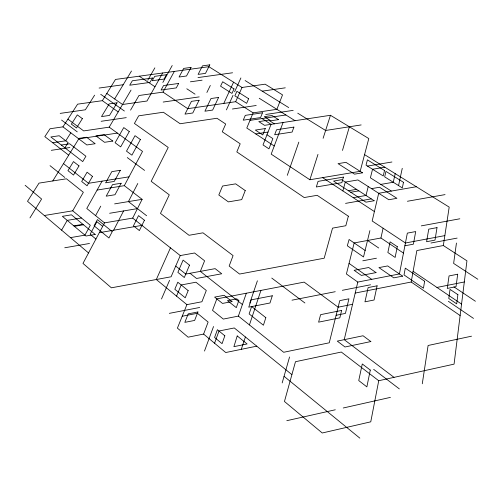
<?xml version="1.0" encoding="UTF-8"?>
<svg xmlns="http://www.w3.org/2000/svg" width="503" height="503" viewBox="0 0 503 503"><rect width="100%" height="100%" fill="white"/><g stroke="black" fill="none" stroke-linecap="round" stroke-linejoin="round"><path stroke-width="0.75" d="M456.447 243.05L453.631 263.409L477.85 279.266M422.281 383.776L428.11 345.479L471.531 336.186M378.734 380.727L370.761 421.828L322.247 432.989L284.453 401.482L295.487 361.707L341.311 352.037L378.734 380.727L454.064 364.141L466.947 260.818L443.338 245.533L449.192 207.11L364.562 154.628M460.126 315.544L411.184 282.02L416.849 250.557L443.338 245.533M398.558 185.569L402.255 168.342M404.89 245.785L413.378 244.188L415.711 231.569L407.342 233.115L399.426 273.959L357.79 282.07L346.416 273.99L354.156 242.949L380.928 238.001L383.097 228.217M395.195 173.623L393.277 182.262L380.79 184.406M357.79 282.07L344.222 339.676L394.025 377.357M365.216 250.525L349.107 239.491L347.315 245.778L363.518 256.964L369.906 230.626M368.221 186.563L366.002 195.472L353.219 197.692M342.851 190.914L345.303 182.08L357.891 179.942L388.806 199.741L396.917 198.314L379.526 187.254L371.478 188.644M282.177 382.921L289.558 356.973M342.48 150.428L349.378 126.769M283.07 122.506L271.186 154.144L309.873 179.753L317.978 154.39M323.115 138.294L330.465 115.281L368.793 138.564L360.161 171.334L309.873 179.753M241.289 349.327L245.407 336.979M249.425 324.925L260.931 290.413M249.809 303.089L257.398 280.793M352.553 304.309L338.135 307.195L304.12 282.114L216.824 298.889L212.524 310.345L223.307 319.078L238.384 316.104L246.332 293.218M287.295 175.321L298.826 142.129M214.574 343.228L218.994 331.005L234.266 327.956L291.897 374.634M204.495 351.044L213.536 326.522M176.54 296.129L181.206 284.975L195.95 282.214L206.305 290.483L201.917 301.75L186.896 304.636L177.408 328.132L188.109 337.18L203.608 334.08L208.116 322.071L197.421 313.281L182.212 316.242M68.691 155.182L44.83 136.64L50.055 128.737L62.938 126.863L77.613 104.165L102.361 100.675L115.483 79.436L208.858 66.692L242.018 87.472L265.119 84.183L282.529 94.866L276.895 109.327L253.128 112.867L246.791 128.039L274.242 146.008M161.501 298.983L169.561 280.322M180.256 255.574L171.089 276.782L111.389 287.817L82.976 263.415L104.53 222.873L132.685 218.101L180.256 255.574L194.567 252.996L204.602 260.793L200.326 271.381L242.402 304.529M170.454 247.847L156.32 279.517L186.896 304.636M130.566 110.126L138.96 95.513L163.01 92.124L187.738 108.679L235.674 101.694L242.018 87.472M226.419 109.887L233.002 95.363M234.612 91.816L240.899 77.946M223.791 103.423L233.574 82.178M206.884 92.477L210.317 85.46M132.685 218.101L142.129 199.333L124.31 185.67L97.092 190.065M113.615 230.229L123.593 210.939M137.791 183.494L128.422 201.596L146.625 215.743M124.31 185.67L142.525 151.416L109.201 127.158L83.68 130.918L67.924 119.148M95.589 215.624L100.745 206.173M163.01 92.124L174.327 71.407M162.846 82.442L172.208 65.522M102.096 181.143L86.774 208.487L104.53 222.873M162.689 72.992L146.989 101.015L122.55 104.498L106.818 93.464M61.599 230.148L67.213 220.377L81.448 217.994M44.302 215.51L72.709 210.814L83.353 192.284L66.459 178.791L39.008 183.123L27.514 201.307L88.547 252.946M147.775 80.178L154.849 67.861M109.201 127.158L131.032 90.087M114.634 98.946L131.478 71.017M29.96 217.887L41.611 199.031L25.15 185.311M52.777 180.948L78.782 138.847L117.362 133.1M64.874 147.807L68.138 142.607L59.191 135.741L50.86 136.973L82.712 161.601L85.912 156.232L69.678 143.789L61.303 145.04M70.81 132.811L65.767 140.79L52.677 142.739M94.608 95.168L85.359 109.799L60.203 113.382M286.811 420.684L335.287 409.782M343.253 407.99L390.422 397.376M256.737 346.158L225.728 352.528L203.608 334.08M336.111 315.293L345.423 313.413L348.931 298.807L339.77 300.631L329.251 342.795L283.679 352.282L238.384 316.104M436.956 287.439L464.313 281.969M355.2 293.06L411.184 282.02M292.004 300.172L335.231 291.702M342.342 290.306L370.56 284.78M169.348 313.35L199.678 307.484M430.97 243.024L457.133 238.095M362.795 260.805L376.445 258.221M444.847 235.618L405.431 242.999L372.176 220.987L378.702 193.271L416.333 186.732M421.294 225.872L459.811 218.792M407.411 201.263L445.054 194.611M345.561 203.375L371.264 198.886M64.761 247.772L89.503 243.477M70.445 237.63L84.932 235.146L90.314 225.281L72.709 210.814M99.317 232.675L141.915 225.375M348.422 190.75L356.552 189.354M350.723 192.253L358.859 190.851M73.784 225.853L82.932 224.313M74.331 226.312L83.479 224.766M367.442 166.072L391.919 161.997M109.635 213.272L137.457 208.619M384.839 167.203L372.541 169.266L370.403 177.823L391.328 191.077M114.627 203.878L142.129 199.333M129.001 176.842L88.515 183.306L63.491 163.601M361.154 124.933L325.611 130.478L297.732 113.188M255.82 133.949L268.036 132.063M330.465 115.281L264.553 125.329L258.794 121.619L268.608 120.135L274.393 123.832M51.312 150.322L69.848 147.53M249.991 120.38L285.899 114.973M78.286 138.47L86.56 137.237L95.186 143.713L86.868 144.965L62.938 126.863M265.697 114.489L293.186 110.371M232.411 109.006L256.209 105.498M101.147 121.292L126.247 117.639M262.201 91.156L285.27 87.83M163.179 102.052L199.201 96.89M197.993 77.569L232.562 72.778M190.398 81.813L202.074 80.184M99.104 88.05L123.21 84.724M245.106 80.555L288.678 107.573M259.234 98.261L295.016 120.689M235.674 101.694L253.128 112.867M262.025 118.57L271.042 124.342L263.019 144.933L268.96 148.844L272.865 138.595L266.98 134.773M186.795 88.773L195.038 94.168M322.561 177.628L374.395 211.556M139.218 76.198L154.981 86.749M380.928 238.001L403.469 253.091M453.932 286.873L475.41 301.253M367.586 240.465L378.709 247.998M413.114 271.299L461.553 304.095M448.38 301.297L473.505 318.412M349.051 263.415L371.761 279.347M100.719 94.312L124.386 111.012M102.361 100.675L118.18 111.911M127.284 157.571L144.568 170.398M61.561 120.066L77.255 131.861M271.765 278.071L304.906 302.982M373.666 369.347L399.344 388.901M190.015 273.286L196.528 278.467L221.729 273.77L215.133 268.646L185.758 274.072L175.723 266.062M50.036 165.676L64.799 177.465M102.662 226.388L96.916 221.71L90.131 234.253L95.928 239.057M284.057 376.313L359.852 438.144M457.887 294.664L456.693 303.856L448.77 298.474L450.034 289.376L457.887 294.664M457.692 274.223L456.039 286.672L447.274 288.433L449.041 275.933L457.692 274.223M437.019 227.633L434.988 240.132L426.588 241.71L428.738 229.167L437.019 227.633M424.62 281.252L423.463 288.219L404.016 274.921L405.292 268.143L424.62 281.252M397.301 246.659L395.132 257.429L387.857 252.512L390.102 241.849L397.301 246.659M370.29 370.076L366.863 386.876L358.746 380.564L362.279 363.958L370.29 370.076M403.488 182.312L402.306 187.921L384.669 176.867L385.946 171.391L403.488 182.312M377.105 285.817L374.062 300.008L364.952 301.831L368.139 287.578L377.105 285.817M384.512 170.504L383.229 175.968L366.033 165.185L367.41 159.853L384.512 170.504M341.638 310.433L339.821 317.852L318.613 322.153L320.6 314.658L341.638 310.433M348.346 216.189L345.831 225.734L332.533 228.129L324.19 258.209L239.585 274.047L229.161 266.049L233.084 255.593L202.998 232.826L189.021 235.285L160.476 213.391L169.278 194.843L151.189 181.332L168.228 147.448L134.42 123.442L138.69 115.822L163.356 112.232L180.162 123.744L216.963 118.262L225.702 124.04L222.251 131.78L240.201 143.795L236.812 151.912L304.196 197.541L317.16 195.315L348.346 216.189M343.43 177.1L341.87 182.658L316.33 186.984L318.066 181.363L343.43 177.1M237.215 335.935L233.908 346.655L247.08 343.964L237.215 335.935M272.299 295.77L269.985 302.995L248.752 307.151L251.236 299.857L272.299 295.77M265.836 317.663L263.421 325.221L249.136 313.922L251.632 306.528L265.836 317.663M238.837 300.48L236.309 307.66L227.457 300.637L236.762 298.845L238.837 300.48M224.835 335.809L222.056 343.656L214.58 337.456L217.397 329.698L224.835 335.809M293.897 127.102L292.117 132.05L274.657 134.754L276.549 129.774L293.897 127.102M197.937 311.967L194.636 320.436L184.846 322.36L188.241 313.853L197.937 311.967M245.238 190.574L241.71 199.628L228.387 201.885L218.805 195.001L222.552 186.028L235.662 183.859L245.238 190.574M265.288 128.554L262.773 134.923L255.348 130.082L265.288 128.554M262.497 112.791L260.554 117.576L243.238 120.179L245.294 115.363L262.497 112.791M188.172 290.621L185.242 297.801L174.805 289.269L177.792 282.208L188.172 290.621M189.493 265.144L184.312 277.53L177.867 272.356L183.105 260.095L189.493 265.144M248.645 98.726L246.652 103.341L234.857 95.834L236.9 91.301L248.645 98.726M234.014 88.918L231.958 93.426L220.566 86.183L222.672 81.756L234.014 88.918M218.585 97.444L212.637 110.069L204.916 111.207L210.996 98.531L218.585 97.444M144.43 220.232L139.375 230.569L133.44 225.86L138.532 215.624L144.43 220.232M199.075 100.254L192.787 112.986L184.997 114.131L191.423 101.355L199.075 100.254M209.789 64.856L205.501 73.375L198.119 74.394L202.495 65.849L209.789 64.856M112.232 231.638L108.937 237.994L94.055 225.803L97.412 219.604L112.232 231.638M191.039 67.402L186.512 75.997L179.068 77.022L183.683 68.408L191.039 67.402M178.659 83.448L176.289 87.906L161.086 90.037L163.557 85.554L178.659 83.448M121.148 183.249L114.986 194.736L106.208 196.17L112.509 184.639L121.148 183.249M140.387 139.538L131.918 155.163L126.492 151.158L135.024 135.678L140.387 139.538M120.336 170.291L114.25 181.438L105.611 182.822L111.817 171.636L120.336 170.291M166.436 74.74L164.016 79.097L152.227 80.725L154.717 76.343L166.436 74.74M129.284 131.547L120.682 146.876L115.099 142.758L123.763 127.573L129.284 131.547M152.478 78.015L149.969 82.417L129.705 85.214L132.346 80.776L152.478 78.015M92.483 176.402L87.088 185.789L81.662 181.495L87.088 172.196L92.483 176.402M79.002 165.896L73.526 175.063L67.962 170.662L73.469 161.589L79.002 165.896M117.061 102.788L109.516 115.426L101.512 116.589L109.201 103.907L117.061 102.788M82.379 118.639L76.506 127.976L71.388 124.147L77.299 114.891L82.379 118.639M370.843 341.562L345.001 346.988L337.287 341.116L363.047 335.759L370.843 341.562M402.589 276.128L393.78 277.851L378.941 267.609L387.7 265.93L402.589 276.128M232.015 301.593L222.515 303.428L214.611 297.116L224.074 295.305L232.015 301.593M376.03 272.595L361.38 275.424L354.118 270.312L368.724 267.514L376.03 272.595M374.138 200.741L365.945 202.175L333.558 181.061L341.631 179.703L374.138 200.741M95.199 234.442L85.988 236.026L62.366 216.334L71.451 214.825L95.199 234.442M362.493 172.818L354.533 174.151L338.054 163.645L345.957 162.343L362.493 172.818M112.791 141.06L104.542 142.299L95.866 135.854L104.077 134.634L112.791 141.06M278.511 119.62L270.853 120.783L264.358 116.646L271.997 115.495L278.511 119.62"/></g></svg>
